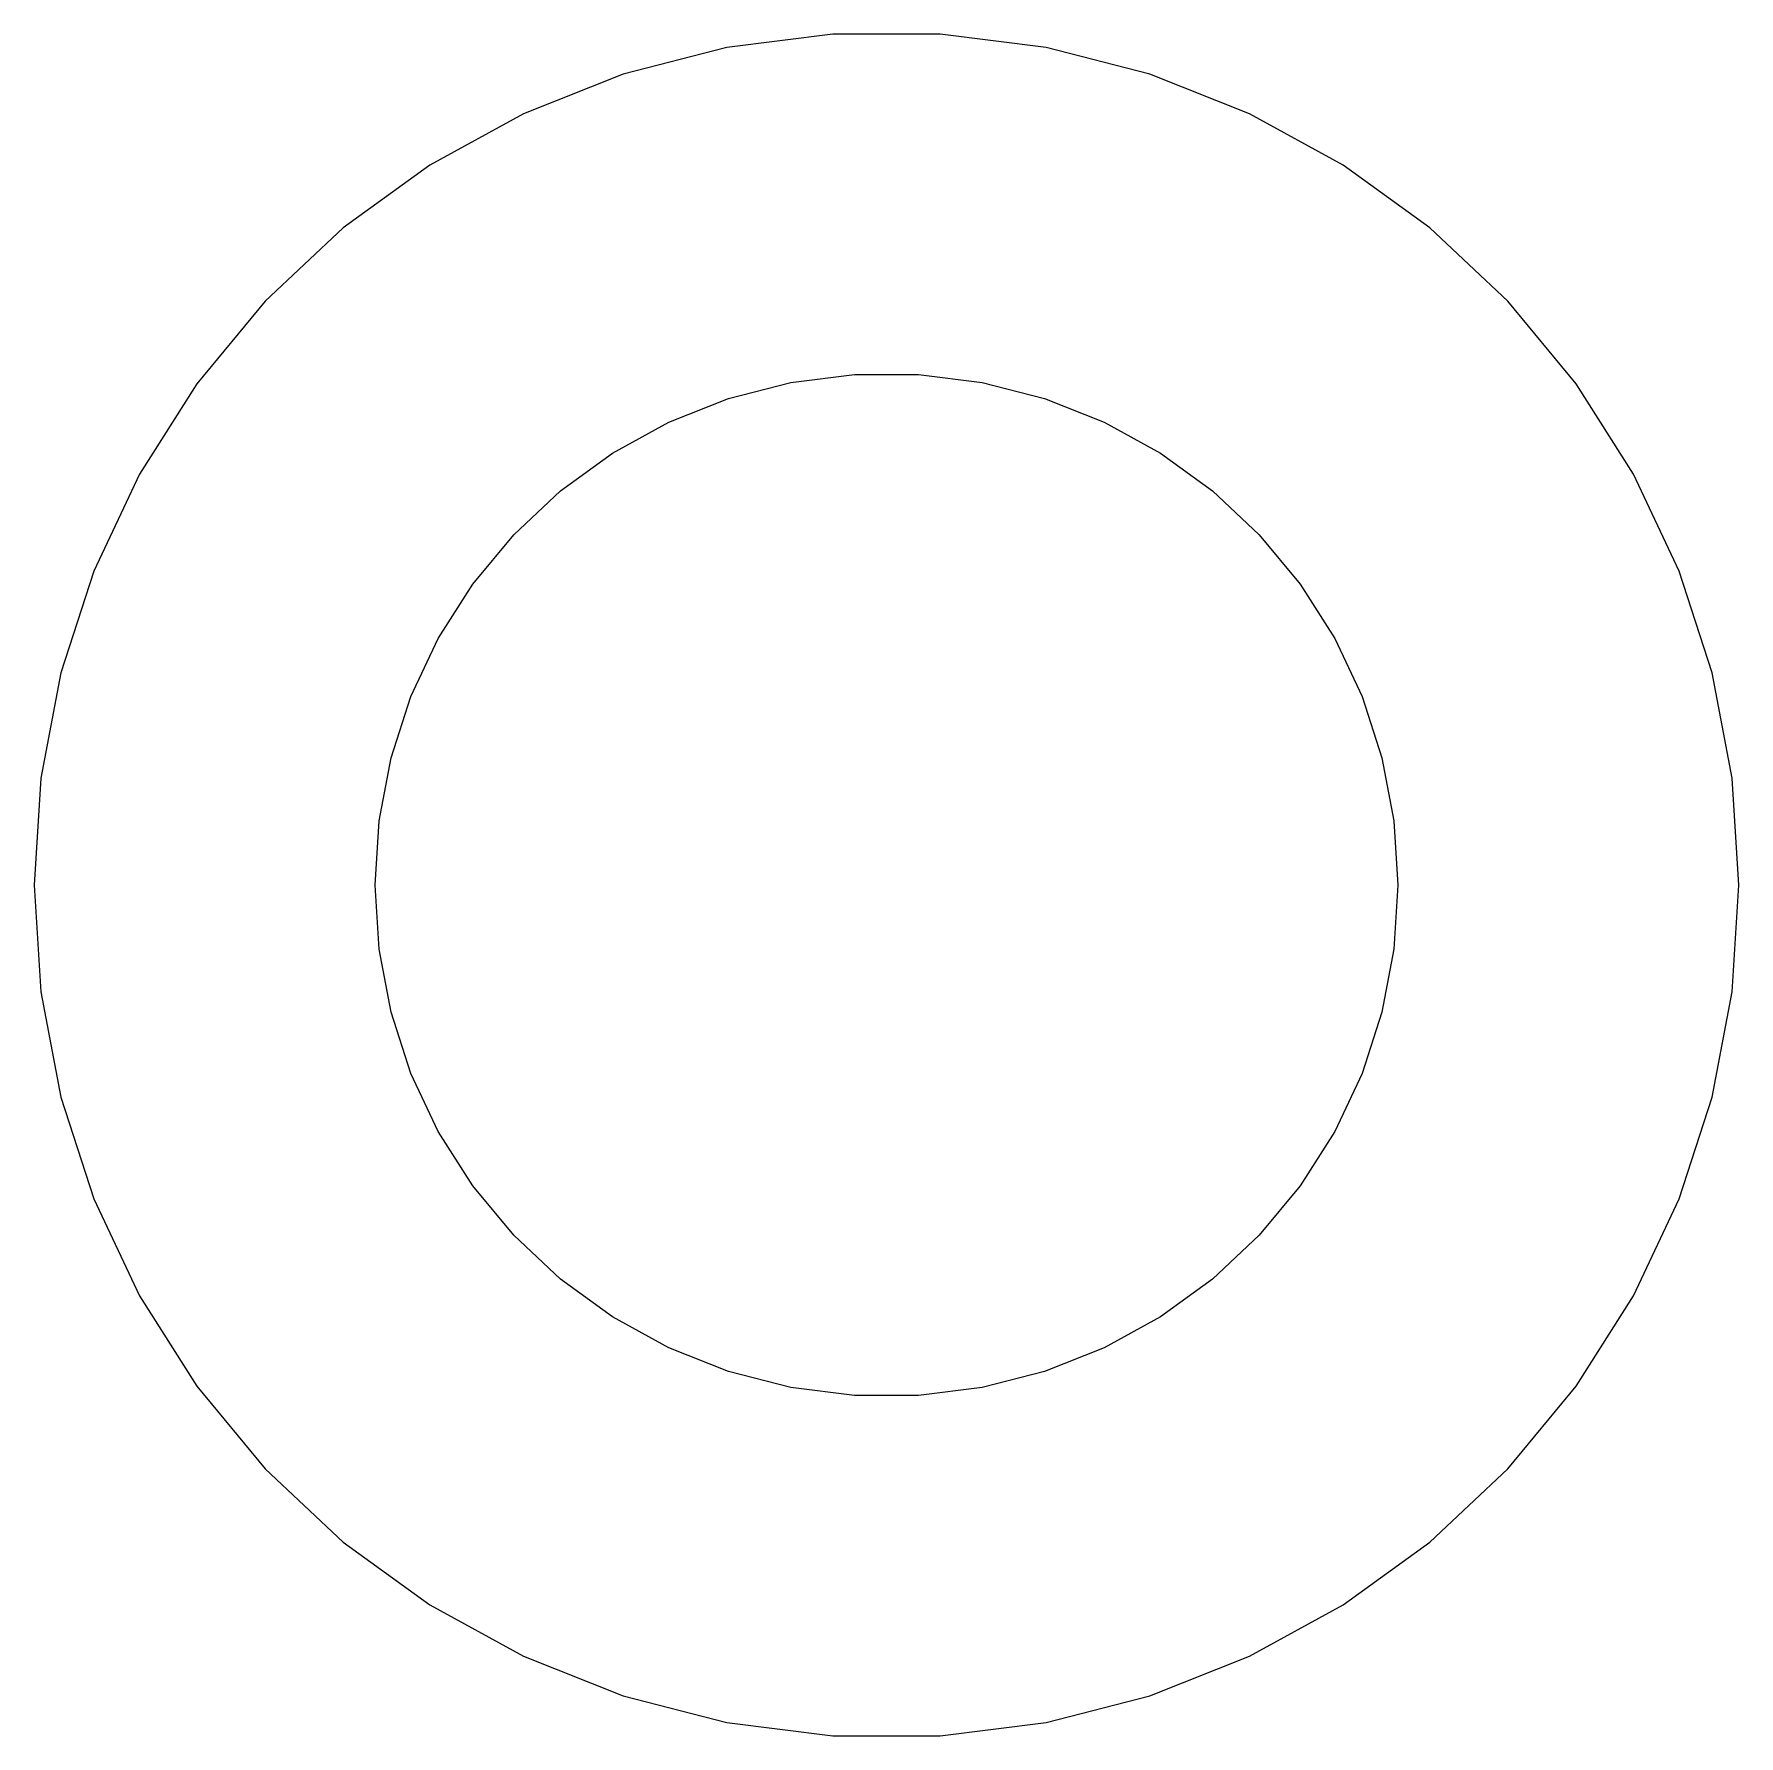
# Model space of a CAD drawing. Header units: metres. Extents: x -5 to 5, y 105 to 223.
# Drawn here: x -3 to 3, y 217.01 to 222.99 of the extents above.
import ezdxf

# ---------------------------------------------------------------- set-up
doc = ezdxf.new("R2010")
doc.units = ezdxf.units.M

msp = doc.modelspace()

# ---------------------------------------------------------------- linework, layer by layer
for p, q in [((-0.18837, 222.994), (-0.562134, 222.947)), ((0.18837, 222.994), (-0.18837, 222.994)), ((0.562134, 222.947), (0.18837, 222.994)), ((-0.562134, 222.947), (-0.927048, 222.853)), ((0.927048, 222.853), (0.562134, 222.947)), ((-0.927048, 222.853), (-1.27733, 222.714)), ((1.27733, 222.714), (0.927048, 222.853)), ((-1.27733, 222.714), (-1.60747, 222.533)), ((1.60747, 222.533), (1.27733, 222.714)), ((-1.60747, 222.533), (-1.91226, 222.312)), ((1.91226, 222.312), (1.60747, 222.533)), ((-1.91226, 222.312), (-2.1869, 222.054)), ((2.1869, 222.054), (1.91226, 222.312)), ((-2.1869, 222.054), (-2.42705, 221.763)), ((2.42705, 221.763), (2.1869, 222.054)), ((-2.42705, 221.763), (-2.62891, 221.445)), ((-0.556229, 221.712), (-0.33728, 221.768)), ((-0.33728, 221.768), (-0.113022, 221.796)), ((-0.113022, 221.796), (0.113022, 221.796)), ((0.113022, 221.796), (0.33728, 221.768)), ((0.33728, 221.768), (0.556229, 221.712)), ((2.62891, 221.445), (2.42705, 221.763)), ((-0.766388, 221.629), (-0.556229, 221.712)), ((0.556229, 221.712), (0.766388, 221.629)), ((-0.964478, 221.52), (-0.766388, 221.629)), ((0.766388, 221.629), (0.964478, 221.52)), ((-1.14735, 221.387), (-0.964478, 221.52)), ((0.964478, 221.52), (1.14735, 221.387)), ((-2.62891, 221.445), (-2.78932, 221.104)), ((2.78932, 221.104), (2.62891, 221.445)), ((-1.31213, 221.232), (-1.14735, 221.387)), ((1.14735, 221.387), (1.31213, 221.232)), ((-1.45622, 221.058), (-1.31213, 221.232)), ((1.31213, 221.232), (1.45622, 221.058)), ((-2.78932, 221.104), (-2.90575, 220.746)), ((2.90575, 220.746), (2.78932, 221.104)), ((-1.57735, 220.867), (-1.45622, 221.058)), ((1.45622, 221.058), (1.57735, 220.867)), ((-1.67358, 220.663), (-1.57735, 220.867)), ((1.57735, 220.867), (1.67358, 220.663)), ((-2.90575, 220.746), (-2.97633, 220.376)), ((2.97633, 220.376), (2.90575, 220.746)), ((-1.74344, 220.448), (-1.67358, 220.663)), ((1.67358, 220.663), (1.74344, 220.448)), ((-1.7858, 220.226), (-1.74344, 220.448)), ((1.74344, 220.448), (1.7858, 220.226)), ((-2.97633, 220.376), (-3, 220)), ((3, 220), (2.97633, 220.376)), ((-1.79999, 220), (-1.7858, 220.226)), ((1.7858, 220.226), (1.79999, 220)), ((-3, 220), (-2.97633, 219.624)), ((-1.7858, 219.774), (-1.79999, 220)), ((1.79999, 220), (1.7858, 219.774)), ((2.97633, 219.624), (3, 220)), ((-1.74344, 219.552), (-1.7858, 219.774)), ((1.7858, 219.774), (1.74344, 219.552)), ((-2.97633, 219.624), (-2.90575, 219.254)), ((2.90575, 219.254), (2.97633, 219.624)), ((-1.67358, 219.337), (-1.74344, 219.552)), ((1.74344, 219.552), (1.67358, 219.337)), ((-1.57735, 219.133), (-1.67358, 219.337)), ((1.67358, 219.337), (1.57735, 219.133)), ((-2.90575, 219.254), (-2.78932, 218.896)), ((2.78932, 218.896), (2.90575, 219.254)), ((-1.45622, 218.942), (-1.57735, 219.133)), ((1.57735, 219.133), (1.45622, 218.942)), ((-1.31213, 218.768), (-1.45622, 218.942)), ((1.45622, 218.942), (1.31213, 218.768)), ((-2.78932, 218.896), (-2.62891, 218.555)), ((2.62891, 218.555), (2.78932, 218.896)), ((-1.14735, 218.613), (-1.31213, 218.768)), ((1.31213, 218.768), (1.14735, 218.613)), ((-0.964478, 218.48), (-1.14735, 218.613)), ((1.14735, 218.613), (0.964478, 218.48)), ((-2.62891, 218.555), (-2.42705, 218.237)), ((2.42705, 218.237), (2.62891, 218.555)), ((-0.766388, 218.371), (-0.964478, 218.48)), ((0.964478, 218.48), (0.766388, 218.371)), ((-0.556229, 218.288), (-0.766388, 218.371)), ((0.766388, 218.371), (0.556229, 218.288)), ((-0.33728, 218.232), (-0.556229, 218.288)), ((0.556229, 218.288), (0.33728, 218.232)), ((-2.42705, 218.237), (-2.1869, 217.946)), ((-0.113022, 218.204), (-0.33728, 218.232)), ((0.33728, 218.232), (0.113022, 218.204)), ((2.1869, 217.946), (2.42705, 218.237)), ((0.113022, 218.204), (-0.113022, 218.204)), ((-2.1869, 217.946), (-1.91226, 217.688)), ((1.91226, 217.688), (2.1869, 217.946)), ((-1.91226, 217.688), (-1.60747, 217.467)), ((1.60747, 217.467), (1.91226, 217.688)), ((-1.60747, 217.467), (-1.27733, 217.286)), ((1.27733, 217.286), (1.60747, 217.467)), ((-1.27733, 217.286), (-0.927048, 217.147)), ((0.927048, 217.147), (1.27733, 217.286)), ((-0.927048, 217.147), (-0.562134, 217.053)), ((0.562134, 217.053), (0.927048, 217.147)), ((-0.562134, 217.053), (-0.18837, 217.006)), ((0.18837, 217.006), (0.562134, 217.053)), ((-0.18837, 217.006), (0.18837, 217.006))]:
    msp.add_line(p, q)

doc.saveas('drawing.dxf')
